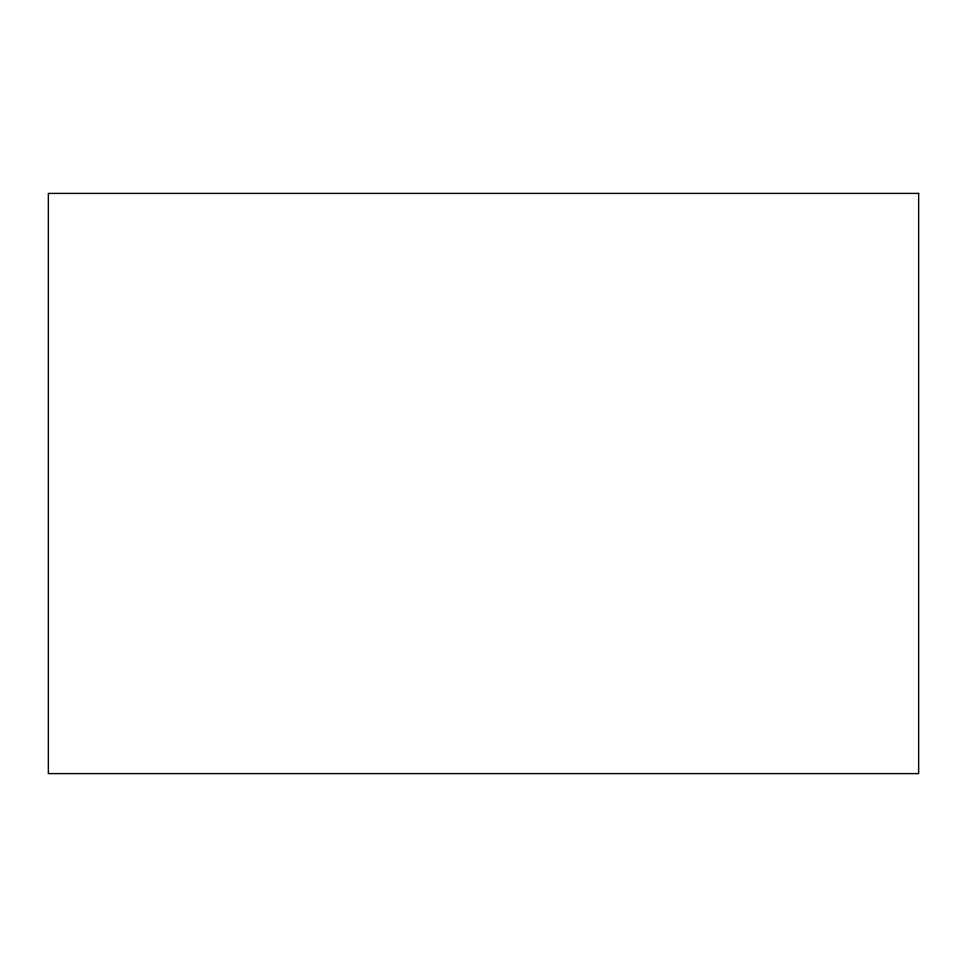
<?xml version="1.0" encoding="UTF-8"?>
<svg xmlns="http://www.w3.org/2000/svg" width="967" height="967" viewBox="0 0 967 967"><rect width="100%" height="100%" fill="white"/><g stroke="black" fill="none" stroke-linecap="round" stroke-linejoin="round"><path stroke-width="1.45" d="M918.65 193.4L48.35 193.4L48.35 773.6L918.65 773.6L918.65 193.4"/></g></svg>
